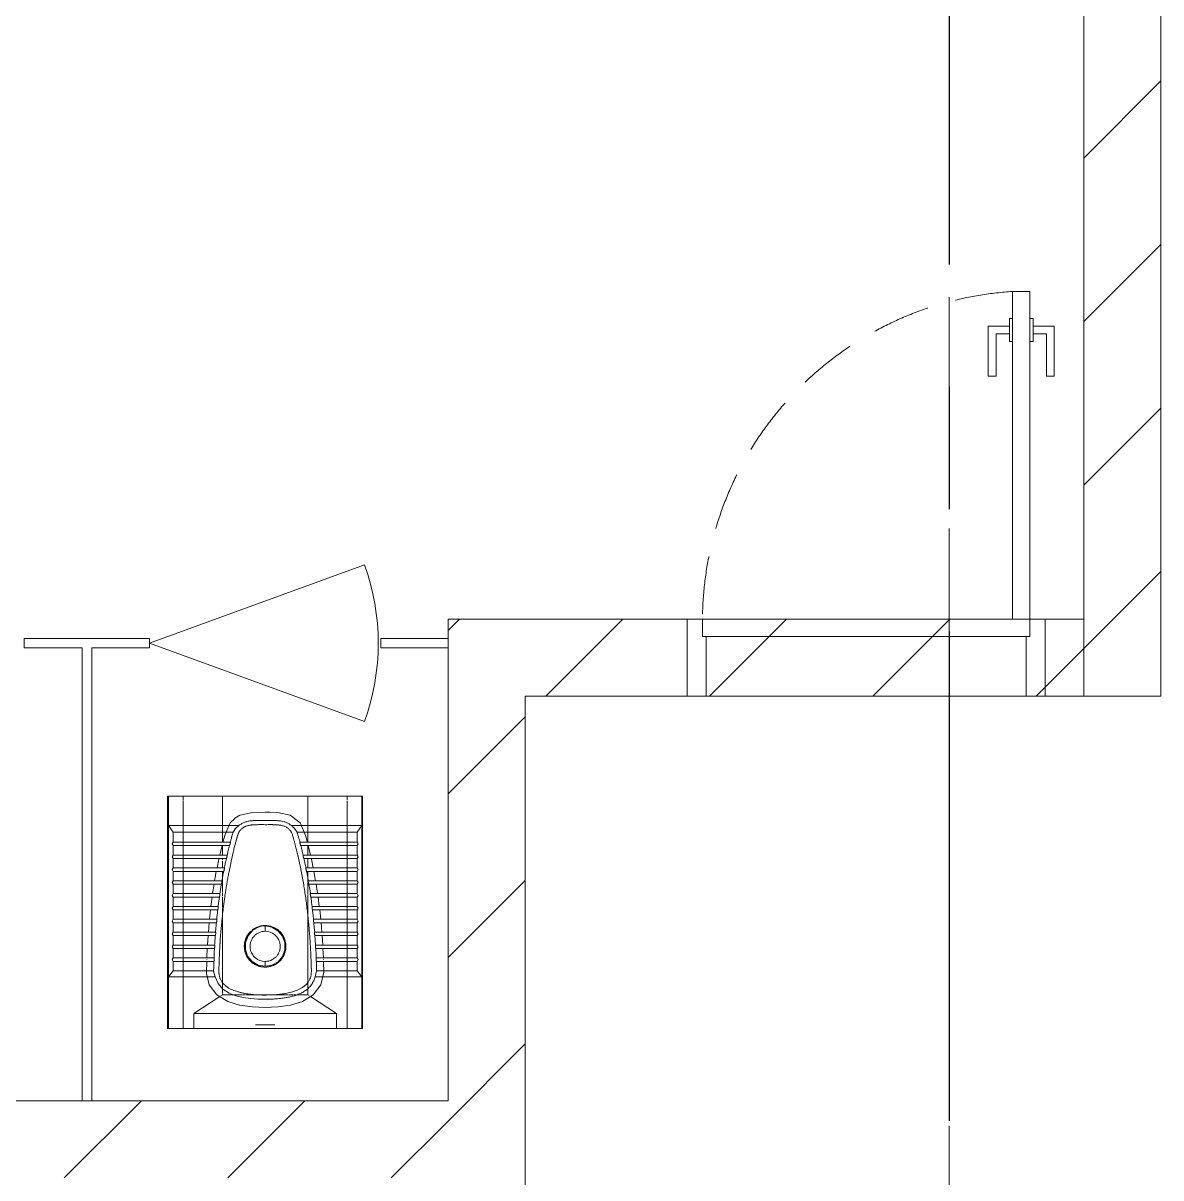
# Model space of a CAD drawing. Header units: millimetres. Extents: x -4000 to 187956, y -58990 to 162485.
# Drawn here: x 3097 to 6050, y 19750 to 22746 of the extents above; entities that cross this region are included whole.
import ezdxf

# ---------------------------------------------------------------- set-up
doc = ezdxf.new("R2010")
doc.units = ezdxf.units.MM
for name, pattern in [('Dash - 1_5mm', [225, 150, -75]), ('Grid Line', [2222.5, 1270, -317.5, 317.5, -317.5]), ('Grid Line 12_5mm', [2150, 1250, -300, 300, -300])]:
    doc.linetypes.add(name, pattern=pattern)
for name, color, linetype, lineweight in [('A-DOOR', 31, 'Continuous', 13), ('A-DOOR-FRAM', 31, 'Continuous', 13), ('A-WALL', 113, 'Continuous', 13), ('A-WALL-PATT', 111, 'Continuous', 13), ('P-SANR-FIXT', 6, 'Continuous', 9), ('S-GRID', 1, 'Continuous', 30)]:
    doc.layers.add(name, color=color, linetype=linetype, lineweight=lineweight)
pattern_1 = [(45, (0, 0), (-212.132, 212.132), [])]

# ---------------------------------------------------------------- blocks, each defined once
blk = doc.blocks.new('MP_DR_Single Swing_Miscellaneous - 2200x850_FR_SOLID CORE-V759-FFS - TANG 1')
at = {"layer": 'A-DOOR', "color": 174, "lineweight": 15}
for p, q in [((380, 950), (425, 950)), ((380, 880), (380, 950)), ((425, 950), (425, 880)), ((380, 100), (380, 820)), ((425, 820), (425, 100))]:
    blk.add_line(p, q, dxfattribs=at)
at = {"layer": 'A-DOOR', "lineweight": 9}
for p, q in [((372, 880), (380, 880)), ((372, 860), (372, 880)), ((380, 880), (380, 820)), ((425, 880), (433, 880)), ((425, 820), (425, 880)), ((433, 880), (433, 860)), ((317, 860), (372, 860)), ((317, 730), (317, 860)), ((337, 840), (337, 730)), ((372, 840), (337, 840)), ((372, 840), (372, 860)), ((372, 860), (372, 840)), ((372, 820), (372, 840)), ((433, 860), (433, 840)), ((433, 840), (433, 860)), ((433, 860), (488, 860)), ((433, 840), (433, 820)), ((468, 840), (433, 840)), ((468, 730), (468, 840)), ((488, 860), (488, 730)), ((380, 820), (372, 820)), ((433, 820), (425, 820)), ((337, 730), (317, 730)), ((488, 730), (468, 730))]:
    blk.add_line(p, q, dxfattribs=at)
at = {"layer": 'A-DOOR', "color": 163, "lineweight": 15}
for p, q in [((380, 820), (380, 880)), ((425, 880), (425, 820)), ((425, 100), (380, 100))]:
    blk.add_line(p, q, dxfattribs=at)
at = {"layer": 'A-DOOR', "linetype": 'Dash - 1_5mm', "lineweight": 9}
blk.add_arc((433.8, 92.8), 858.8, 93.5924, 179.5226, dxfattribs=at)
at = {"layer": 'A-DOOR-FRAM', "color": 91, "lineweight": 15}
for p, q in [((-465, 100), (380, 100)), ((-465, -100), (-465, 100)), ((425, 100), (465, 100)), ((465, 100), (465, -100)), ((465, -100), (-465, -100))]:
    blk.add_line(p, q, dxfattribs=at)
at = {"layer": 'A-DOOR-FRAM', "color": 81, "lineweight": 15}
for p, q in [((-465, 100), (-465, -100)), ((-425, 100), (-465, 100)), ((-425, 100), (-425, 55)), ((380, 100), (-425, 100)), ((-425, 100), (-425, 55)), ((380, 100), (425, 100)), ((425, 100), (465, 100)), ((425, 55), (425, 100)), ((425, 55), (425, 100)), ((465, 100), (465, -100)), ((-425, 55), (-415, 55)), ((-425, 55), (425, 55)), ((-415, 55), (-415, -100)), ((415, 55), (-415, 55)), ((-415, 55), (-415, -100)), ((415, -100), (415, 55)), ((415, 55), (425, 55)), ((415, -100), (415, 55)), ((-465, -100), (-415, -100)), ((-415, -100), (415, -100)), ((465, -100), (415, -100))]:
    blk.add_line(p, q, dxfattribs=at)
at = {"layer": 'A-DOOR-FRAM', "color": 71, "lineweight": 15}
blk.add_line((425, 100), (380, 100), dxfattribs=at)
blk = doc.blocks.new('WCPan-SquattingPan-Vitra-ArkitektSeries-5952 - CMPX502N-V867-FFS - TANG 1')
at = {"layer": 'P-SANR-FIXT', "color": 250}
for p, q in [((-250.6, 390.2), (-253, 390.2)), ((-253, 390.2), (-253, -212.4)), ((-250.6, 314.3), (-250.6, 390.2)), ((-250.6, 390.2), (250.6, 390.2)), ((253, 390.2), (250.6, 390.2)), ((250.6, 390.2), (250.6, 314.3)), ((253, -212.4), (253, 390.2)), ((-238.6, 297.2), (-250.6, 314.3)), ((-250.6, 314.3), (-250.6, -77.9)), ((-68, 314.3), (-250.6, 314.3)), ((68, 314.3), (250.6, 314.3)), ((250.6, 314.3), (238.6, 297.2)), ((250.6, -77.9), (250.6, 314.3)), ((-82.8, 297.2), (-238.6, 297.2)), ((-238.6, 297.2), (-238.6, 271.2)), ((-90.4, 271.2), (-238.6, 271.2)), ((238.6, 297.2), (82.8, 297.2)), ((238.6, 271.2), (90.4, 271.2)), ((238.6, 271.2), (238.6, 297.2)), ((-238.6, 262.1), (-92.7, 262.1)), ((-238.6, 262.1), (-238.6, 237.8)), ((92.7, 262.1), (238.6, 262.1)), ((238.6, 237.8), (238.6, 262.1)), ((-98.7, 237.8), (-238.6, 237.8)), ((-238.6, 228.7), (-100.7, 228.7)), ((-238.6, 228.7), (-238.6, 204.5)), ((238.6, 237.8), (98.7, 237.8)), ((100.7, 228.7), (238.6, 228.7)), ((238.6, 228.7), (238.6, 204.5)), ((-105.9, 204.5), (-238.6, 204.5)), ((-238.6, 195.4), (-107.7, 195.4)), ((-238.6, 171.1), (-238.6, 195.4)), ((238.6, 204.5), (105.9, 204.5)), ((107.7, 195.4), (238.6, 195.4)), ((238.6, 171.1), (238.6, 195.4)), ((-112.1, 171.1), (-238.6, 171.1)), ((-238.6, 162), (-113.7, 162)), ((-238.6, 162), (-238.6, 137.7)), ((238.6, 171.1), (112.1, 171.1)), ((113.7, 162), (238.6, 162)), ((238.6, 137.7), (238.6, 162)), ((-117.4, 137.7), (-238.6, 137.7)), ((-238.6, 128.6), (-118.7, 128.6)), ((-238.6, 128.6), (-238.6, 104.4)), ((238.6, 137.7), (117.4, 137.7)), ((118.7, 128.6), (238.6, 128.6)), ((238.6, 104.4), (238.6, 128.6)), ((-121.9, 104.4), (-238.6, 104.4)), ((-238.6, 95.3), (-123, 95.3)), ((-238.6, 95.3), (-238.6, 71)), ((238.6, 104.4), (121.9, 104.4)), ((123, 95.3), (238.6, 95.3)), ((238.6, 71), (238.6, 95.3)), ((-125.6, 71), (-238.6, 71)), ((-238.6, 61.9), (-126.5, 61.9)), ((-238.6, 61.9), (-238.6, 37.7)), ((238.6, 71), (125.6, 71)), ((126.5, 61.9), (238.6, 61.9)), ((238.6, 37.7), (238.6, 61.9)), ((-128.7, 37.7), (-238.6, 37.7)), ((238.6, 37.7), (128.7, 37.7)), ((-238.6, 28.6), (-129.4, 28.6)), ((-238.6, 28.6), (-238.6, 4.3)), ((-131, 4.3), (-238.6, 4.3)), ((129.4, 28.6), (238.6, 28.6)), ((238.6, 4.3), (131, 4.3)), ((238.6, 4.3), (238.6, 28.6)), ((-238.6, -4.8), (-131.5, -4.8)), ((-238.6, -4.8), (-238.6, -29)), ((-132.7, -29), (-238.6, -29)), ((131.5, -4.8), (238.6, -4.8)), ((238.6, -29), (132.7, -29)), ((238.6, -29), (238.6, -4.8)), ((-238.6, -38.1), (-133, -38.1)), ((-238.6, -38.1), (-238.6, -63.1)), ((0, -38.3), (0, -39.2)), ((133, -38.1), (238.6, -38.1)), ((238.6, -63.1), (238.6, -38.1)), ((-250.6, -77.9), (-238.6, -63.1)), ((-129.5, -77.9), (-250.6, -77.9)), ((-250.6, -77.9), (-250.6, -212.4)), ((-238.6, -63.1), (-133.7, -63.1)), ((250.6, -77.9), (129.5, -77.9)), ((133.7, -63.1), (238.6, -63.1)), ((238.6, -63.1), (250.6, -77.9)), ((250.6, -77.9), (250.6, -212.4)), ((-250.6, -212.4), (-253, -212.4)), ((-250.6, -212.4), (250.6, -212.4)), ((250.6, -212.4), (253, -212.4))]:
    blk.add_line(p, q, dxfattribs=at)
at = {"layer": 'P-SANR-FIXT', "color": 252}
for p, q in [((-253, 390.2), (-212.9, 390.2)), ((-212.9, 380.8), (-212.9, 390.2)), ((-212.9, 390.2), (-110.5, 390.2)), ((-110.5, 390.2), (-110.5, 332)), ((110.6, 390.2), (-110.5, 390.2)), ((110.6, 390.2), (212.9, 390.2)), ((110.6, 271.2), (110.6, 390.2)), ((212.9, 390.2), (212.9, 380.8)), ((253, 390.2), (212.9, 390.2)), ((-212.9, 271.2), (-212.9, 379.1)), ((212.9, 378.6), (212.9, 271.2)), ((-110.5, 331.6), (-110.5, 271.2)), ((-78.3, 333.1), (-65.5, 340.8)), ((0, 348.8), (11.8, 349.4)), ((32.9, 348.3), (64.9, 341.1)), ((-212.9, 267), (-212.9, 270.7)), ((212.9, 270.7), (212.9, 267)), ((-212.9, 262.5), (-212.9, 266.2)), ((-212.9, 258.6), (-212.9, 262.1)), ((-212.9, 237.8), (-212.9, 257.6)), ((212.9, 266.2), (212.9, 262.5)), ((212.9, 262.1), (212.9, 258.6)), ((212.9, 257.6), (212.9, 237.8)), ((-212.9, 233.7), (-212.9, 237.4)), ((-212.9, 229.1), (-212.9, 232.8)), ((-212.9, 204.5), (-212.9, 228.7)), ((119.8, 228.7), (120.1, 227.3)), ((120.1, 227.3), (124.8, 204.5)), ((212.9, 237.4), (212.9, 233.7)), ((212.9, 232.8), (212.9, 229.1)), ((212.9, 228.7), (212.9, 204.5)), ((-212.9, 200.4), (-212.9, 204)), ((-212.9, 195.8), (-212.9, 199.4)), ((-212.9, 171.1), (-212.9, 195.4)), ((-131, 171.1), (-128.5, 185)), ((-128.4, 185.7), (-126.7, 195)), ((126.7, 195), (128.4, 185.7)), ((128.5, 185), (131, 171.1)), ((212.9, 204), (212.9, 200.4)), ((212.9, 199.4), (212.9, 195.8)), ((212.9, 195.4), (212.9, 171.1)), ((-212.9, 167), (-212.9, 170.6)), ((-212.9, 162.5), (-212.9, 166.1)), ((-212.9, 137.7), (-212.9, 162)), ((-136.2, 137.8), (-132.5, 162)), ((-110.5, 171.5), (-110.5, 170.3)), ((132.5, 162), (136.2, 137.8)), ((212.9, 170.6), (212.9, 167)), ((212.9, 166.1), (212.9, 162.5)), ((212.9, 162), (212.9, 137.7)), ((-212.9, 133.7), (-212.9, 137.2)), ((-212.9, 129.1), (-212.9, 132.7)), ((-212.9, 104.4), (-212.9, 128.6)), ((-140.6, 104.4), (-137.5, 128.7)), ((137.5, 128.7), (140.6, 104.4)), ((212.9, 137.2), (212.9, 133.7)), ((212.9, 132.7), (212.9, 129.1)), ((212.9, 128.6), (212.9, 104.4)), ((-212.9, 100.4), (-212.9, 103.9)), ((-212.9, 95.8), (-212.9, 99.3)), ((-212.9, 71), (-212.9, 95.3)), ((-144.3, 71), (-141.7, 95.3)), ((141.7, 95.3), (144.3, 71)), ((212.9, 103.9), (212.9, 100.4)), ((212.9, 99.3), (212.9, 95.8)), ((212.9, 95.3), (212.9, 71)), ((-212.9, 67), (-212.9, 70.5)), ((-212.9, 62.5), (-212.9, 65.9)), ((-212.9, 37.7), (-212.9, 61.9)), ((-147.3, 37.7), (-145.2, 61.9)), ((-110.5, 78.7), (-110.5, 76.1)), ((-110.5, 75.1), (-110.5, 39.6)), ((110.6, 65.1), (110.6, 82.9)), ((110.6, 10.6), (110.6, 64)), ((145.2, 61.9), (147.3, 37.7)), ((212.9, 70.5), (212.9, 67)), ((212.9, 65.9), (212.9, 62.5)), ((212.9, 61.9), (212.9, 40.5)), ((-212.9, 33.7), (-212.9, 37.1)), ((-212.9, 29.1), (-212.9, 32.6)), ((-110.5, 38.8), (-110.5, 26.2)), ((0, 40.9), (0, 40)), ((212.9, 39.6), (212.9, 37.7)), ((212.9, 37.1), (212.9, 33.7)), ((212.9, 32.6), (212.9, 29.1)), ((-212.9, 4.3), (-212.9, 28.6)), ((-212.9, 0.3), (-212.9, 3.8)), ((-149.6, 4.3), (-148, 28.6)), ((-110.5, 26), (-110.5, -33.4)), ((110.6, -32.8), (110.6, 9.6)), ((148, 28.6), (149.6, 4.3)), ((212.9, 28.6), (212.9, 4.3)), ((212.9, 3.8), (212.9, 0.3)), ((-212.9, -4.2), (-212.9, -0.8)), ((-212.9, -29), (-212.9, -4.8)), ((-212.9, -33), (-212.9, -29.6)), ((-151.3, -29), (-150.1, -4.8)), ((150.1, -4.8), (151.3, -29)), ((212.9, -0.8), (212.9, -4.2)), ((212.9, -4.8), (212.9, -29)), ((212.9, -29.6), (212.9, -33)), ((-212.9, -37.6), (-212.9, -34.2)), ((-212.9, -199.9), (-212.9, -38.1)), ((-151.4, -34), (-151.4, -33.4)), ((-110.5, -33.9), (-110.5, -68.7)), ((110.6, -69.2), (110.6, -33.4)), ((151.4, -33.4), (151.4, -34)), ((212.9, -34.2), (212.9, -37.6)), ((212.9, -38.1), (212.9, -179.2)), ((-110.5, -69.9), (-110.5, -93.6)), ((110.6, -87.8), (110.6, -69.9)), ((-117.5, -129.5), (-185.4, -173.7)), ((10.5, -124.9), (-12.5, -124.9)), ((36.6, -124.9), (33.5, -124.9)), ((60.9, -124.9), (59.1, -124.9)), ((68.4, -124.9), (66, -124.9)), ((185.5, -173.7), (117.4, -129.4)), ((-185.4, -174.1), (-185.4, -212.4)), ((-184.7, -173.7), (185.5, -173.7)), ((185.5, -212.4), (185.5, -173.7)), ((212.9, -179.4), (212.9, -199.8)), ((-212.9, -212.4), (-212.9, -200.9)), ((7.7, -202.4), (-25, -202.4)), ((25, -202.4), (-25, -202.4)), ((25, -202.4), (7.7, -202.4)), ((212.9, -201), (212.9, -212.4)), ((-253, -212.4), (-212.9, -212.4)), ((-185.4, -212.4), (-212.9, -212.4)), ((-185.4, -212.4), (-23.6, -212.4)), ((-25, -212.4), (25, -212.4)), ((-25, -212.4), (25, -212.4)), ((25, -212.4), (185.5, -212.4)), ((212.9, -212.4), (185.5, -212.4)), ((212.9, -212.4), (253, -212.4))]:
    blk.add_line(p, q, dxfattribs=at)
at = {"layer": 'P-SANR-FIXT', "color": 253}
for p, q in [((11.8, 349.4), (32.9, 348.3)), ((-110.5, 261.7), (-110.5, 258.6)), ((-110.5, 258.2), (-110.5, 237.8)), ((110.6, 258.9), (110.6, 262.1)), ((110.6, 251.6), (110.6, 258.4)), ((110.6, 239.9), (110.6, 251)), ((-110.5, 228.7), (-110.5, 225)), ((-110.5, 222.2), (-110.5, 206.4)), ((110.6, 237.8), (110.6, 239.6)), ((110.6, 217.2), (110.6, 228.7)), ((110.6, 205.5), (110.6, 217)), ((-110.5, 195.4), (-110.5, 180.3)), ((-110.5, 180), (-110.5, 178.5)), ((110.6, 185.8), (110.6, 194.4)), ((110.6, 180), (110.6, 185.6)), ((-110.5, 177.1), (-110.5, 175.4)), ((-110.5, 174.9), (-110.5, 171.5)), ((-110.5, 170.3), (-110.5, 167)), ((-110.5, 166.2), (-110.5, 157.8)), ((-110.5, 157.5), (-110.5, 149.1)), ((110.6, 168), (110.6, 179.1)), ((110.6, 149.1), (110.6, 166.2)), ((-110.5, 148.9), (-110.5, 141.9)), ((-110.5, 140.8), (-110.5, 131.8)), ((-110.5, 129.3), (-110.5, 112.6)), ((110.6, 137.8), (110.6, 148.6)), ((110.6, 135.9), (110.6, 137.3)), ((110.6, 123.8), (110.6, 134.9)), ((110.6, 113.7), (110.6, 123)), ((-110.5, 111.6), (-110.5, 102.6)), ((-110.5, 100.9), (-110.5, 79.4)), ((110.6, 83.1), (110.6, 112.6)), ((0, 54.4), (0, 54.7)), ((0, -53), (0, -52.8)), ((110.6, -91.2), (110.6, -89.8)), ((-110.5, -93.6), (-110.5, -95.1)), ((-110.5, -95.7), (-110.5, -96.9)), ((-110.5, -97.7), (-110.5, -99.6)), ((-110.5, -100.5), (-110.5, -102.3)), ((-110.5, -102.9), (-110.5, -106.4)), ((-110.5, -106.6), (-110.5, -108.8)), ((-110.5, -109), (-110.5, -121.2)), ((110.6, -93.5), (110.6, -91.5)), ((110.6, -96.2), (110.6, -94.6)), ((110.6, -99.1), (110.6, -97.2)), ((110.6, -101.4), (110.6, -99.9)), ((110.6, -103.8), (110.6, -102.5)), ((110.6, -106.4), (110.6, -104.7)), ((110.6, -116.8), (110.6, -108.1)), ((110.6, -122.1), (110.6, -116.9)), ((-113.1, -126.6), (-114.6, -127.6)), ((-111.4, -125.5), (-112.9, -126.5)), ((-110.5, -123.6), (-110.5, -124.9)), ((-107.5, -124.9), (-110.5, -124.9)), ((-102, -124.9), (-107.1, -124.9)), ((-75.3, -124.9), (-101.6, -124.9)), ((-59.2, -124.9), (-74.3, -124.9)), ((-50.8, -124.9), (-58.2, -124.9)), ((-46.9, -124.9), (-49, -124.9)), ((-15.4, -124.9), (-45.9, -124.9)), ((-12.5, -124.9), (-14.2, -124.9)), ((13.8, -124.9), (10.5, -124.9)), ((18.6, -124.9), (14.1, -124.9)), ((24.1, -124.9), (20, -124.9)), ((28.5, -124.9), (25, -124.9)), ((31.4, -124.9), (29.5, -124.9)), ((33.5, -124.9), (31.9, -124.9)), ((41.3, -124.9), (36.6, -124.9)), ((46, -124.9), (42.2, -124.9)), ((50.8, -124.9), (47.2, -124.9)), ((52.9, -124.9), (51.1, -124.9)), ((55.5, -124.9), (53, -124.9)), ((59.1, -124.9), (55.9, -124.9)), ((65.4, -124.9), (62, -124.9)), ((72, -124.9), (69.2, -124.9)), ((76.8, -124.9), (73.3, -124.9)), ((79.8, -124.9), (76.9, -124.9)), ((87.8, -124.9), (81.6, -124.9)), ((95.9, -124.9), (88.5, -124.9)), ((110.4, -124.9), (96.7, -124.9)), ((110.6, -124.9), (110.6, -123)), ((114.1, -127.3), (112.9, -126.5)), ((-23.6, -212.4), (25, -212.4))]:
    blk.add_line(p, q, dxfattribs=at)
at = {"layer": 'P-SANR-FIXT', "color": 254}
for p, q in [((0, 54.7), (0, 54.9)), ((0, -53.2), (0, -53))]:
    blk.add_line(p, q, dxfattribs=at)
at = {"layer": 'P-SANR-FIXT', "color": 252, "flags": 128}
for points in [[(-109.8, 271.3), (-104.1, 291.2), (-90.8, 321.2), (-78.6, 332.8)], [(-64.9, 341.1), (-32.9, 348.3), (0, 348.8)], [(64.9, 341.1), (90.8, 321.1), (104.1, 291.2), (109.8, 271.3)], [(-117.7, 237.8), (-112.6, 259.4), (-111.9, 262.1)], [(111.9, 262.1), (112.6, 259.4), (117.7, 237.8)], [(-124.8, 204.5), (-120.1, 227.3), (-119.8, 228.7)], [(-152, -69), (-152.2, -66.8), (-151.6, -38.1)], [(151.6, -38.1), (152.2, -66.8), (151.9, -69.2)], [(-66.3, -151.6), (-97.1, -142), (-125.1, -124.8), (-144.9, -98.7), (-151.8, -69.9)], [(151.8, -69.9), (144.8, -98.7), (125.1, -124.8), (97.1, -142), (65.6, -151.7), (32.9, -156.4), (0, -157.7)], [(0, -157.7), (-32.9, -156.4), (-65.6, -151.7)]]:
    blk.add_lwpolyline(points, dxfattribs=at)
at = {"layer": 'P-SANR-FIXT', "color": 250, "flags": 128}
for points in [[(-68, 314.3), (-76.6, 306.5), (-82.8, 297.2)], [(82.8, 297.2), (76.6, 306.5), (68, 314.3)], [(-238.6, 271.2), (-241.4, 266.6), (-238.6, 262.1)], [(238.6, 262.1), (241.4, 266.6), (238.6, 271.2)], [(-238.6, 237.8), (-241.4, 233.3), (-238.6, 228.7)], [(238.6, 228.7), (241.4, 233.3), (238.6, 237.8)], [(-238.6, 204.5), (-241.4, 199.9), (-238.6, 195.4)], [(238.6, 195.4), (241.4, 199.9), (238.6, 204.5)], [(-238.6, 171.1), (-241.4, 166.6), (-238.6, 162)], [(238.6, 162), (241.4, 166.6), (238.6, 171.1)], [(-238.6, 137.7), (-241.4, 133.2), (-238.6, 128.6)], [(238.6, 128.6), (241.4, 133.2), (238.6, 137.7)], [(-238.6, 104.4), (-241.4, 99.8), (-238.6, 95.3)], [(238.6, 95.3), (241.4, 99.8), (238.6, 104.4)], [(-238.6, 71), (-241.4, 66.5), (-238.6, 61.9)], [(128.7, 37.7), (127.6, 49.8), (126.5, 61.9)], [(238.6, 61.9), (241.4, 66.5), (238.6, 71)], [(-238.6, 37.7), (-241.4, 33.1), (-238.6, 28.6)], [(0, -51), (-18, -47.8), (-33.8, -38.7), (-45.4, -24.8), (-51, -7.5), (-50.6, 10.9), (-44.1, 28.2), (-32, 42.5), (-17.5, 50.7), (-9.3, 52.9), (0, 53.8)], [(0, 53.8), (17.8, 50.6), (33.3, 41.3), (44.7, 27.2), (50.8, 10.2), (51, -7.9), (45.1, -25.1), (33.6, -39), (17.8, -47.9), (0, -51)], [(238.6, 28.6), (241.4, 33.1), (238.6, 37.7)], [(-238.6, 4.3), (-241.4, -0.2), (-238.6, -4.8)], [(131, 4.3), (130.2, 16.5), (129.4, 28.6)], [(238.6, -4.8), (241.4, -0.2), (238.6, 4.3)], [(-238.6, -29), (-241.4, -33.6), (-238.6, -38.1)], [(238.6, -38.1), (241.4, -33.6), (238.6, -29)], [(-133.7, -63.1), (-132.1, -70.3), (-129.5, -77.9)], [(-129.5, -77.9), (-122.3, -95.6), (-109.6, -110), (-93.6, -120.2), (-75.7, -127.2), (-57.1, -131.7), (-38.2, -134.5), (-19, -136), (0, -136.4)], [(129.5, -77.9), (132, -70.6), (133.7, -63.1)]]:
    blk.add_lwpolyline(points, dxfattribs=at)
at = {"layer": 'P-SANR-FIXT', "color": 250}
blk.add_arc((-1176.2, -51.3), 1307.4, 8.3121, 9.3881, dxfattribs=at)
for points, knots in [([(0, -125.4), (-5, -125.5), (-12.5, -125.4), (-22.4, -124.9), (-29.8, -124.3), (-37.3, -123.6), (-44.7, -122.7), (-50.9, -121.8), (-55.7, -120.9), (-59.3, -120.1), (-63, -119.2), (-68.1, -117.8), (-74.5, -115.8), (-81.6, -113.3), (-87.6, -111), (-91.8, -109.2), (-94.8, -107.5), (-96.8, -106), (-98.2, -104.9), (-99.1, -104.3), (-100.1, -103.6), (-101.3, -102.6), (-103.1, -101.1), (-105.4, -99.1), (-108, -96.5), (-110.3, -93.8), (-112.4, -90.9), (-114.2, -87.7), (-115.9, -84.4), (-117.2, -81.3), (-118.2, -78.4), (-118.9, -75.6), (-119.3, -73.3), (-119.5, -71.3), (-119.7, -69.8), (-119.9, -68.4), (-120, -66.8), (-120.1, -64.9), (-120, -62), (-119.9, -57.7), (-119.8, -51.6), (-119.6, -44.2), (-119.3, -36), (-118.9, -27.8), (-118.6, -19.7), (-118.3, -12.6), (-118, -6.7), (-117.7, -2.2), (-117.5, 1.6), (-117.3, 4.8), (-117.2, 7.2), (-117, 9.5), (-116.8, 12.4), (-116.6, 15.9), (-116.4, 20), (-116.1, 25.8), (-115.5, 34), (-114.1, 47.7), (-112.1, 67.3), (-110.1, 86.8), (-108.2, 103.3), (-106.7, 115.7), (-105.3, 125.9), (-104.2, 133.9), (-103.3, 139.7), (-102.4, 145.5), (-101.1, 153.5), (-99.3, 163.8), (-97.1, 176.4), (-94.7, 188.9), (-92.3, 201), (-90, 212.5), (-87.8, 223.1), (-86.2, 230.9), (-85.1, 236.4), (-83.9, 241.7), (-82.5, 247.8), (-80.8, 254.2), (-78.8, 261.9), (-77, 268.3), (-75.7, 273), (-75, 275.5), (-74.6, 277.3), (-74.1, 278.8), (-73.7, 280.6), (-73.2, 282.3), (-72.9, 283.6), (-72.6, 284.5), (-72.5, 285), (-72.3, 285.4), (-72.1, 285.9), (-71.9, 286.7), (-71.6, 287.7), (-71.4, 288.4), (-71.2, 289.2), (-71, 289.8), (-70.8, 290.5), (-70.5, 291.1), (-70.3, 291.7), (-70.1, 292.2), (-70, 292.5), (-69.9, 292.7), (-69.8, 292.9), (-69.7, 293.2), (-69.5, 293.7), (-69.2, 294.5), (-68.9, 295.5), (-68.3, 296.8), (-67.7, 298.2), (-66.8, 299.5), (-66.2, 300.3), (-65.7, 300.8), (-65.2, 301.4), (-64.4, 302.2), (-62.9, 303.8), (-60.3, 306.1), (-57.4, 308.4), (-55, 309.9), (-53.3, 310.9), (-51.5, 311.8), (-49.1, 312.8), (-46, 313.8), (-42.6, 314.5), (-40.2, 315), (-38.7, 315.2), (-37.2, 315.5), (-35.2, 315.8), (-31.9, 316.1), (-27.4, 316.3), (-22, 316.5), (-17, 316.6), (-12.5, 316.7), (-6.6, 316.7), (-2.6, 316.7), (0, 316.5)], [-1, -1, -1, -1, -0.97619, -0.964286, -0.952381, -0.940476, -0.928571, -0.916667, -0.910714, -0.904762, -0.89881, -0.892857, -0.880952, -0.869048, -0.857143, -0.845238, -0.833333, -0.821429, -0.815476, -0.8125, -0.809524, -0.803571, -0.797619, -0.785714, -0.77381, -0.761905, -0.75, -0.738095, -0.72619, -0.714286, -0.702381, -0.690476, -0.678571, -0.672619, -0.666667, -0.660714, -0.654762, -0.642857, -0.630952, -0.619048, -0.607143, -0.595238, -0.583333, -0.571429, -0.559524, -0.547619, -0.541667, -0.535714, -0.529762, -0.526786, -0.52381, -0.520833, -0.517857, -0.511905, -0.505952, -0.5, -0.488095, -0.47619, -0.464286, -0.452381, -0.446429, -0.440476, -0.434524, -0.431548, -0.428571, -0.425595, -0.422619, -0.416667, -0.410714, -0.404762, -0.39881, -0.392857, -0.386905, -0.380952, -0.377976, -0.375, -0.369048, -0.363095, -0.357143, -0.345238, -0.339286, -0.33631, -0.333333, -0.330357, -0.327381, -0.321429, -0.315476, -0.309524, -0.303571, -0.297619, -0.291667, -0.285714, -0.279762, -0.27381, -0.267857, -0.261905, -0.255952, -0.25, -0.244048, -0.241071, -0.239583, -0.238095, -0.236607, -0.235119, -0.232143, -0.22619, -0.220238, -0.214286, -0.202381, -0.196429, -0.193452, -0.190476, -0.1875, -0.184524, -0.178571, -0.166667, -0.154762, -0.14881, -0.142857, -0.136905, -0.130952, -0.119048, -0.107143, -0.10119, -0.098214, -0.095238, -0.089286, -0.083333, -0.071429, -0.059524, -0.047619, -0.035714, -0.02381, 0, 0, 0, 0]), ([(0, 327.5), (-2.5, 327.5), (-6.4, 327.5), (-12, 327.6), (-16.5, 327.6), (-21.3, 327.5), (-26.1, 327.3), (-30.8, 327.1), (-35.4, 326.7), (-40, 326.2), (-45.6, 325.2), (-52.8, 323.2), (-60.8, 319.6), (-65.7, 316.3), (-68, 314.3)], [0, 0, 0, 0, 0.125, 0.1875, 0.25, 0.3125, 0.375, 0.4375, 0.5, 0.5625, 0.625, 0.75, 0.875, 1, 1, 1, 1]), ([(68, 314.3), (66.3, 315.8), (63.5, 317.8), (59.3, 320.2), (55.9, 321.8), (52.5, 323.1), (48, 324.6), (43.3, 325.7), (39, 326.3), (36.6, 326.6), (34.4, 326.8), (31.6, 327), (28.2, 327.2), (24.8, 327.4), (21.3, 327.5), (17.8, 327.6), (14, 327.6), (10.4, 327.6), (5.9, 327.5), (2.5, 327.5), (0, 327.5)], [0, 0, 0, 0, 0.1, 0.15, 0.2, 0.25, 0.3, 0.4, 0.45, 0.475, 0.5, 0.55, 0.6, 0.65, 0.7, 0.75, 0.8, 0.85, 0.9, 1, 1, 1, 1]), ([(0, 316.5), (2.9, 316.5), (6.7, 316.6), (12.1, 316.6), (15.8, 316.6), (19, 316.6), (22.2, 316.5), (26, 316.4), (29.7, 316.2), (32.4, 316), (35.1, 315.7), (38.5, 315.3), (42.8, 314.6), (47.2, 313.4), (53.1, 311.2), (57.9, 308.5), (61.9, 305.3), (64.3, 302.7), (66.4, 300), (67.9, 297.4), (69.3, 294.3), (71.1, 289.6), (72.4, 284.9), (74.3, 278.2), (75.4, 274.4), (76.4, 270.5), (77.4, 266.7), (78.4, 263), (79.5, 258.6), (80.7, 254), (81.8, 249.7), (82.6, 246.1), (83.4, 243), (84.1, 240), (84.8, 237.3), (85.3, 234.9), (85.9, 232.2), (86.8, 228.6), (87.7, 224.4), (88.6, 220.2), (89.9, 214.5), (91.4, 207.5), (93.1, 199), (94.7, 190.5), (96.9, 179.1), (99.4, 165), (102.1, 148), (104.7, 131), (107, 113.9), (109.1, 96.7), (111, 79.5), (112.5, 65.2), (113.6, 53.8), (114.3, 45.2), (115, 36.6), (115.7, 28.3), (116.3, 20.3), (116.8, 12.5), (117.3, 4.9), (117.7, -1.3), (117.9, -5.5), (118, -8), (118.1, -10.1), (118.3, -12.4), (118.4, -15.6), (118.6, -18.8), (118.8, -23), (118.9, -27), (119.1, -32.1), (119.3, -37.8), (119.5, -43.3), (119.7, -48), (119.8, -51.9), (119.9, -56.3), (120, -59.4), (120, -61.4), (120, -62.7), (120, -64.6), (119.9, -66.8), (119.8, -69.1), (119.5, -71.6), (119.1, -74.2), (118.2, -78.3), (116.4, -83.8), (112.8, -90.7), (107.6, -97.2), (101.7, -102.5), (95.5, -106.8), (88.8, -110.5), (81.8, -113.6), (72.4, -116.9), (60.2, -120.2), (47.8, -122.3), (37.7, -123.6), (27.3, -124.6), (14.5, -125.3), (4.7, -125.4), (0, -125.4)], [0, 0, 0, 0, 0.014706, 0.022059, 0.029412, 0.033088, 0.036765, 0.044118, 0.051471, 0.055147, 0.058824, 0.066176, 0.073529, 0.080882, 0.088235, 0.102941, 0.110294, 0.117647, 0.125, 0.132353, 0.139706, 0.147059, 0.161765, 0.165441, 0.169118, 0.172794, 0.176471, 0.180147, 0.183824, 0.191176, 0.198529, 0.205882, 0.213235, 0.220588, 0.227941, 0.231618, 0.235294, 0.242647, 0.25, 0.257353, 0.264706, 0.279412, 0.294118, 0.308824, 0.323529, 0.352941, 0.382353, 0.411765, 0.441176, 0.470588, 0.5, 0.529412, 0.544118, 0.558824, 0.573529, 0.588235, 0.601103, 0.613971, 0.626838, 0.639706, 0.64614, 0.649357, 0.652574, 0.659007, 0.665441, 0.678309, 0.684743, 0.691176, 0.69761, 0.704044, 0.707261, 0.710478, 0.713695, 0.716912, 0.723346, 0.726562, 0.729779, 0.736213, 0.742647, 0.749081, 0.755515, 0.761949, 0.768382, 0.78125, 0.794118, 0.806985, 0.819853, 0.832721, 0.845588, 0.858456, 0.871324, 0.897059, 0.922794, 0.935662, 0.948529, 0.974265, 1, 1, 1, 1]), ([(-92.7, 262.1), (-92.6, 262.2), (-92.4, 262.6), (-92, 263.4), (-91.6, 264.3), (-91.3, 265.4), (-90.9, 266.5), (-90.6, 268), (-90.3, 269.8), (-90.3, 270.8), (-90.4, 271.2)], [0, 0, 0, 0, 0.1, 0.2, 0.3, 0.4, 0.5, 0.6, 0.8, 1, 1, 1, 1]), ([(-82.8, 297.2), (-83.5, 295.3), (-84.4, 292.5), (-85.7, 288.4), (-86.5, 285.5), (-87.1, 283.1), (-87.9, 280.4), (-88.7, 277.3), (-89.6, 274.1), (-90.1, 272.1), (-90.4, 271.2)], [0, 0, 0, 0, 0.25, 0.375, 0.5, 0.5625, 0.625, 0.75, 0.875, 1, 1, 1, 1]), ([(90.4, 271.2), (90, 272.7), (89.2, 275.7), (87.8, 280.6), (86.7, 284.5), (85.8, 288), (84.8, 291.2), (83.9, 294.2), (83.2, 296.2), (82.8, 297.2)], [0, 0, 0, 0, 0.25, 0.375, 0.5, 0.625, 0.75, 0.875, 1, 1, 1, 1]), ([(90.4, 271.2), (90.3, 270.8), (90.3, 269.8), (90.6, 268), (90.9, 266.5), (91.3, 265.4), (91.6, 264.3), (92, 263.4), (92.4, 262.6), (92.6, 262.2), (92.7, 262.1)], [0, 0, 0, 0, 0.2, 0.4, 0.5, 0.6, 0.7, 0.8, 0.9, 1, 1, 1, 1]), ([(-92.7, 262.1), (-93.2, 260.1), (-94.3, 256.1), (-96.3, 247.9), (-97.7, 241.8), (-98.7, 237.8)], [0, 0, 0, 0, 0.25, 0.5, 1, 1, 1, 1]), ([(-100.7, 228.7), (-100.6, 228.9), (-100.4, 229.3), (-100.1, 230), (-99.7, 231), (-99.4, 232), (-99.1, 233.2), (-98.8, 234.7), (-98.5, 236.5), (-98.6, 237.5), (-98.7, 237.8)], [0, 0, 0, 0, 0.1, 0.2, 0.3, 0.4, 0.5, 0.6, 0.8, 1, 1, 1, 1]), ([(98.7, 237.8), (98.6, 237.5), (98.5, 236.5), (98.8, 234.7), (99.1, 233.2), (99.4, 232), (99.7, 231), (100.1, 230), (100.4, 229.3), (100.6, 228.9), (100.7, 228.7)], [0, 0, 0, 0, 0.2, 0.4, 0.5, 0.6, 0.7, 0.8, 0.9, 1, 1, 1, 1]), ([(-107.7, 195.4), (-107.6, 195.5), (-107.4, 195.9), (-107, 196.7), (-106.7, 197.6), (-106.4, 198.7), (-106.2, 199.8), (-105.9, 201.4), (-105.7, 203.2), (-105.8, 204.1), (-105.9, 204.5)], [0, 0, 0, 0, 0.1, 0.2, 0.3, 0.4, 0.5, 0.6, 0.8, 1, 1, 1, 1]), ([(105.9, 204.5), (105.8, 204.1), (105.7, 203.2), (105.9, 201.3), (106.2, 199.8), (106.4, 198.7), (106.7, 197.6), (107, 196.7), (107.4, 195.9), (107.6, 195.5), (107.7, 195.4)], [0, 0, 0, 0, 0.2, 0.4, 0.5, 0.6, 0.7, 0.8, 0.9, 1, 1, 1, 1]), ([(-113.7, 162), (-113.6, 162.2), (-113.4, 162.5), (-113, 163.3), (-112.8, 164.3), (-112.5, 165.3), (-112.3, 166.5), (-112, 168), (-111.9, 169.8), (-112, 170.8), (-112.1, 171.1)], [0, 0, 0, 0, 0.1, 0.2, 0.3, 0.4, 0.5, 0.6, 0.8, 1, 1, 1, 1]), ([(112.1, 171.1), (112, 170.8), (111.9, 169.8), (112.1, 167.6), (112.4, 165.7), (112.8, 164.3), (113.1, 163.3), (113.4, 162.5), (113.6, 162.2), (113.7, 162)], [0, 0, 0, 0, 0.2, 0.4, 0.6, 0.7, 0.8, 0.9, 1, 1, 1, 1]), ([(-118.7, 128.6), (-118.6, 128.8), (-118.4, 129.2), (-118.2, 130), (-117.9, 130.9), (-117.6, 132), (-117.5, 133.1), (-117.3, 134.7), (-117.2, 136.5), (-117.3, 137.4), (-117.4, 137.7)], [0, 0, 0, 0, 0.1, 0.2, 0.3, 0.4, 0.5, 0.6, 0.8, 1, 1, 1, 1]), ([(117.4, 137.7), (117.3, 137.4), (117.2, 136.5), (117.3, 134.3), (117.6, 132.3), (117.9, 130.9), (118.2, 130), (118.5, 129.2), (118.7, 128.8), (118.7, 128.6)], [0, 0, 0, 0, 0.2, 0.4, 0.6, 0.7, 0.8, 0.9, 1, 1, 1, 1]), ([(-123, 95.3), (-122.9, 95.5), (-122.7, 95.8), (-122.5, 96.6), (-122.2, 97.6), (-121.9, 99), (-121.7, 101), (-121.6, 103.1), (-121.8, 104.1), (-121.9, 104.4)], [0, 0, 0, 0, 0.1, 0.2, 0.3, 0.4, 0.6, 0.8, 1, 1, 1, 1]), ([(121.9, 104.4), (121.8, 104.1), (121.6, 103.1), (121.7, 101), (122, 98.6), (122.4, 96.9), (122.7, 95.8), (122.9, 95.5), (123, 95.3)], [0, 0, 0, 0, 0.2, 0.4, 0.6, 0.8, 0.9, 1, 1, 1, 1]), ([(-126.5, 61.9), (-126.4, 62.1), (-126.3, 62.5), (-126, 63.3), (-125.8, 64.2), (-125.5, 65.7), (-125.3, 67.6), (-125.3, 69.8), (-125.5, 70.7), (-125.6, 71)], [0, 0, 0, 0, 0.1, 0.2, 0.3, 0.4, 0.6, 0.8, 1, 1, 1, 1]), ([(125.6, 71), (125.5, 70.7), (125.3, 69.8), (125.3, 67.6), (125.6, 65.3), (125.9, 63.5), (126.3, 62.5), (126.4, 62.1), (126.5, 61.9)], [0, 0, 0, 0, 0.2, 0.4, 0.6, 0.8, 0.9, 1, 1, 1, 1]), ([(-129.4, 28.6), (-129.3, 28.7), (-129.1, 29.1), (-128.9, 29.9), (-128.7, 30.9), (-128.4, 32.3), (-128.3, 34.3), (-128.3, 36.4), (-128.5, 37.4), (-128.7, 37.7)], [0, 0, 0, 0, 0.1, 0.2, 0.3, 0.4, 0.6, 0.8, 1, 1, 1, 1]), ([(-38.4, 8.4), (-38.2, 9.3), (-37.3, 12.9), (-34.9, 19), (-30.2, 26.2), (-24, 32.1), (-14.2, 38.1), (-5.7, 40), (0, 40)], [0.562003, 0.562003, 0.562003, 0.562003, 0.5833333, 0.6527778, 0.7222222, 0.7916667, 0.8611111, 1, 1, 1, 1]), ([(0, 41.1), (0, 41.3), (0, 41.9), (0, 44.1), (0, 48.2), (0, 51.9), (0, 53.8)], [0.1111111, 0.1111111, 0.1111111, 0.1111111, 0.2222222, 0.4444444, 0.7222222, 1, 1, 1, 1]), ([(0, 40), (9.1, 40), (22.7, 35), (33, 22.6), (35.9, 16.3), (36.7, 14.2)], [0, 0, 0, 0, 0.2222222, 0.3333333, 0.3888889, 0.3888889, 0.3888889, 0.3888889]), ([(128.7, 37.7), (128.5, 37.4), (128.3, 36.4), (128.3, 34.3), (128.5, 31.9), (128.8, 30.2), (129.1, 29.1), (129.3, 28.7), (129.4, 28.6)], [0, 0, 0, 0, 0.2, 0.4, 0.6, 0.8, 0.9, 1, 1, 1, 1]), ([(-131.5, -4.8), (-131.5, -4.6), (-131.3, -4.2), (-131.1, -3.4), (-130.9, -2.5), (-130.7, -1), (-130.6, 0.9), (-130.7, 3.1), (-130.9, 4), (-131, 4.3)], [0, 0, 0, 0, 0.1, 0.2, 0.3, 0.4, 0.6, 0.8, 1, 1, 1, 1]), ([(0, -38.3), (-9.1, -38.3), (-22.7, -33.3), (-34.5, -19.1), (-38.5, -8.3), (-39.1, -1.4), (-39.1, 0.8)], [0, 0, 0, 0, 0.2222222, 0.3333333, 0.4444444, 0.5, 0.5, 0.5, 0.5]), ([(38.7, 6.7), (39.1, 4.2), (39.4, -1.2), (38.1, -9.4), (34.9, -17.4), (31.8, -22.1), (30, -24.3)], [0.4517712, 0.4517712, 0.4517712, 0.4517712, 0.5138889, 0.5833333, 0.6527778, 0.7222222, 0.7222222, 0.7222222, 0.7222222]), ([(131, 4.3), (130.9, 4), (130.7, 3.1), (130.6, 0.9), (130.7, -1.4), (131, -3.2), (131.3, -4.2), (131.5, -4.6), (131.5, -4.8)], [0, 0, 0, 0, 0.2, 0.4, 0.6, 0.8, 0.9, 1, 1, 1, 1]), ([(-133, -38.1), (-132.9, -38), (-132.8, -37.6), (-132.5, -36.5), (-132.2, -34.8), (-132.2, -32.4), (-132.3, -30.3), (-132.5, -29.3), (-132.7, -29)], [0, 0, 0, 0, 0.1, 0.2, 0.4, 0.6, 0.8, 1, 1, 1, 1]), ([(24.2, -29.9), (24.1, -30), (21.7, -31.9), (18.3, -33.9), (14.9, -35.4), (14.1, -35.7)], [0.78735206, 0.78735206, 0.78735206, 0.78735206, 0.79166667, 0.86111111, 0.88288344, 0.88288344, 0.88288344, 0.88288344]), ([(132.7, -29), (132.5, -29.3), (132.3, -30.3), (132.2, -32.4), (132.2, -34.8), (132.5, -36.5), (132.8, -37.6), (132.9, -38), (133, -38.1)], [0, 0, 0, 0, 0.2, 0.4, 0.6, 0.8, 0.9, 1, 1, 1, 1]), ([(-133, -38.1), (-133.1, -40.1), (-133.2, -44.2), (-133.4, -49.5), (-133.5, -53.9), (-133.6, -58), (-133.7, -61), (-133.7, -63.1)], [0, 0, 0, 0, 0.25, 0.5, 0.625, 0.75, 1, 1, 1, 1]), ([(0, -51), (0, -49.6), (0, -47.6), (0, -45.1), (0, -43.5), (0, -42.1), (0, -40.9), (0, -40), (0, -39.6), (0, -39.5)], [0, 0, 0, 0, 0.2222222, 0.3333333, 0.4444444, 0.5555556, 0.6666667, 0.7777778, 0.8888889, 0.8888889, 0.8888889, 0.8888889]), ([(133.7, -63.1), (133.7, -62.7), (133.7, -62.1), (133.6, -60.9), (133.6, -58.7), (133.5, -55.2), (133.4, -50.9), (133.3, -47.2), (133.2, -44.4), (133.1, -41.9), (133.1, -39.6), (133, -38.5), (133, -38.1)], [0, 0, 0, 0, 0.0625, 0.125, 0.25, 0.375, 0.5, 0.625, 0.6875, 0.75, 0.875, 1, 1, 1, 1]), ([(0, -136.4), (6.8, -136.4), (17.7, -136.1), (32.5, -135.1), (43.7, -133.9), (54.6, -132.3), (65.2, -130.2), (75.9, -127.3), (86.1, -123.8), (96.1, -119.2), (105.5, -113.5), (112.5, -107.7), (117.5, -102.4), (120.9, -98), (123.8, -93.2), (127.1, -86.7), (128.7, -81.5), (129.5, -77.9)], [0, 0, 0, 0, 0.142857, 0.214286, 0.285714, 0.357143, 0.428571, 0.5, 0.571429, 0.642857, 0.714286, 0.785714, 0.821429, 0.857143, 0.892857, 0.928571, 1, 1, 1, 1])]:
    blk.add_open_spline(points, degree=3, knots=knots, dxfattribs=at)
for points in [[(98.7, 237.8), (97.7, 241.9), (95.8, 250), (93.8, 258), (92.7, 262.1)], [(-100.7, 228.7), (-101.6, 224.7), (-103.4, 216.6), (-105.1, 208.5), (-105.9, 204.5)], [(105.9, 204.5), (105.1, 208.5), (103.4, 216.6), (101.6, 224.7), (100.7, 228.7)], [(-107.7, 195.4), (-108.5, 191.3), (-110, 183.2), (-111.4, 175.2), (-112.1, 171.1)], [(112.1, 171.1), (111.4, 175.2), (110, 183.2), (108.5, 191.3), (107.7, 195.4)], [(-113.7, 162), (-114.3, 158), (-115.6, 149.9), (-116.8, 141.8), (-117.4, 137.7)], [(-118.7, 128.7), (-119.3, 124.6), (-120.4, 116.5), (-121.4, 108.4), (-121.9, 104.4)], [(121.9, 104.4), (121.4, 108.4), (120.4, 116.5), (119.3, 124.6), (118.7, 128.6)], [(-123, 95.3), (-123.5, 91.3), (-124.4, 83.2), (-125.2, 75.1), (-125.6, 71)], [(125.6, 71), (125.2, 75.1), (124.4, 83.2), (123.5, 91.3), (123, 95.3)], [(-126.5, 61.9), (-126.9, 57.9), (-127.7, 49.8), (-128.3, 41.7), (-128.7, 37.7)], [(-129.4, 28.6), (-129.7, 24.6), (-130.3, 16.5), (-130.8, 8.4), (-131, 4.3)], [(-131.5, -4.8), (-131.8, -8.8), (-132.2, -16.9), (-132.5, -25), (-132.7, -29)], [(132.7, -29), (132.5, -24.9), (132.2, -16.9), (131.8, -8.9), (131.5, -4.8)], [(9.3, -37.2), (6.3, -37.9), (3.1, -38.3), (0, -38.3)]]:
    blk.add_open_spline(points, degree=3, dxfattribs=at)
at = {"layer": 'P-SANR-FIXT', "color": 252}
for points, knots in [([(-46.3, 28.7), (-44.8, 31.1), (-42, 35.1), (-38.7, 38.6), (-37.3, 40)], [0.672466, 0.672466, 0.672466, 0.672466, 0.72222222, 0.75760588, 0.75760588, 0.75760588, 0.75760588]), ([(-25.3, 48.6), (-24.5, 49), (-23.4, 49.5), (-22.3, 50), (-22.1, 50.2)], [0.84458754, 0.84458754, 0.84458754, 0.84458754, 0.86111111, 0.8661192, 0.8661192, 0.8661192, 0.8661192]), ([(32.8, 43.2), (32.7, 43.3), (29.6, 45.7), (25.6, 48.1), (21.4, 50), (20.8, 50.2)], [0.79040659, 0.79040659, 0.79040659, 0.79040659, 0.79166667, 0.86111111, 0.87323615, 0.87323615, 0.87323615, 0.87323615]), ([(46.4, 27.6), (44.8, 30.3), (41.3, 35.3), (37, 39.7), (34.8, 41.6)], [0.6666667, 0.6666667, 0.6666667, 0.6666667, 0.7222222, 0.7750253, 0.7750253, 0.7750253, 0.7750253]), ([(-52.9, -7.3), (-53.3, -5.4), (-53.6, -1.9), (-53.6, 1.5), (-53.5, 3)], [-0.54865698, -0.54865698, -0.54865698, -0.54865698, -0.51388889, -0.48685082, -0.48685082, -0.48685082, -0.48685082]), ([(-53.2, 10.3), (-52.9, 11.8), (-52.4, 14), (-51.8, 16.2), (-51.5, 16.9)], [0.55594752, 0.55594752, 0.55594752, 0.55594752, 0.58333333, 0.59629533, 0.59629533, 0.59629533, 0.59629533]), ([(-51.3, 17.6), (-50.4, 20.4), (-48.9, 23.9), (-47.1, 27.2), (-46.8, 27.8)], [0.60030746, 0.60030746, 0.60030746, 0.60030746, 0.65277778, 0.66666667, 0.66666667, 0.66666667, 0.66666667]), ([(-39.1, 0.8), (-39.1, 1.4), (-39.1, 3.7), (-38.8, 5.9), (-38.5, 7.6)], [0.5, 0.5, 0.5, 0.5, 0.51388889, 0.55555556, 0.55555556, 0.55555556, 0.55555556]), ([(46.4, -25.9), (49.5, -20.5), (53, -10.9), (54, 3.2), (52.1, 14.8), (49.1, 22.6), (47, 26.5), (46.7, 27)], [0.3333333, 0.3333333, 0.3333333, 0.3333333, 0.4444444, 0.5138889, 0.5833333, 0.6527778, 0.6626748, 0.6626748, 0.6626748, 0.6626748]), ([(47.2, 27), (50.1, 21.8), (53.5, 12.3), (54.4, -1.5), (52.6, -13.2), (49.4, -21.3), (47.1, -25.5), (46.8, -26.2)], [0.3390994, 0.3390994, 0.3390994, 0.3390994, 0.4444444, 0.5138889, 0.5833333, 0.6527778, 0.6666667, 0.6666667, 0.6666667, 0.6666667]), ([(-51.6, -13.4), (-51.6, -13.3), (-52, -11.9), (-52.4, -10.4), (-52.6, -9.1)], [-0.58584368, -0.58584368, -0.58584368, -0.58584368, -0.58333333, -0.55966892, -0.55966892, -0.55966892, -0.55966892]), ([(-46.9, -24.9), (-47.1, -24.6), (-49, -21.1), (-50.5, -17.4), (-51.5, -13.9)], [-0.6597448, -0.6597448, -0.6597448, -0.6597448, -0.65277778, -0.58881407, -0.58881407, -0.58881407, -0.58881407]), ([(46.1, -27.2), (44.7, -29.6), (41.4, -34.2), (37.4, -38.3), (35.2, -40.2)], [0.6738242, 0.6738242, 0.6738242, 0.6738242, 0.7222222, 0.7745157, 0.7745157, 0.7745157, 0.7745157]), ([(-21.5, -48.3), (-21.9, -48.1), (-25.8, -46.3), (-29.6, -44), (-32.7, -41.6), (-32.8, -41.6)], [-0.8687093, -0.8687093, -0.8687093, -0.8687093, -0.86111111, -0.79166667, -0.79044877, -0.79044877, -0.79044877, -0.79044877]), ([(34.7, -40.6), (34.1, -41.1), (30.5, -44), (25.6, -47), (21.1, -48.9), (20.2, -49.3)], [0.7777778, 0.7777778, 0.7777778, 0.7777778, 0.7916667, 0.8611111, 0.8783071, 0.8783071, 0.8783071, 0.8783071])]:
    blk.add_open_spline(points, degree=3, knots=knots, dxfattribs=at)
for points in [[(-45, 29.8), (-44.4, 30.8), (-43.8, 31.7), (-43.1, 32.7)], [(-42.2, 33.8), (-41.5, 34.7), (-40.7, 35.7), (-39.9, 36.6)], [(-39.1, 37.5), (-38.3, 38.3), (-37.5, 39.1), (-36.7, 39.9)], [(-34.7, 42.2), (-34.1, 42.7), (-33.5, 43.2), (-32.9, 43.7)], [(-32.4, 44.1), (-31.5, 44.8), (-30.5, 45.5), (-29.4, 46.2)], [(-32.3, 43.6), (-31.3, 44.4), (-30.3, 45.1), (-29.2, 45.8)], [(-28.9, 46.5), (-27.9, 47.1), (-27, 47.7), (-26, 48.2)], [(-28.8, 46), (-27.8, 46.7), (-26.7, 47.3), (-25.7, 47.9)], [(-25.3, 48.1), (-24.1, 48.7), (-23, 49.3), (-21.8, 49.8)], [(-21.5, 50.4), (-20.5, 50.8), (-19.5, 51.2), (-18.5, 51.6)], [(-21.4, 49.9), (-20.4, 50.4), (-19.4, 50.8), (-18.3, 51.2)], [(-17.6, 51.9), (-16.4, 52.3), (-15.2, 52.7), (-14, 53.1)], [(-17.6, 51.4), (-16.3, 51.9), (-15, 52.3), (-13.7, 52.7)], [(-13.5, 53.2), (-12.2, 53.5), (-10.8, 53.8), (-9.5, 54.1)], [(-13.5, 52.7), (-12.8, 52.9), (-12, 53.1), (-11.2, 53.2)], [(-11, 53.3), (-10.5, 53.4), (-10.1, 53.5), (-9.6, 53.6)], [(-9.4, 54.1), (-7.9, 54.3), (-6.4, 54.5), (-5, 54.7)], [(-8.9, 53.7), (-8.5, 53.8), (-8.1, 53.8), (-7.7, 53.9)], [(-7.5, 53.9), (-6.6, 54), (-5.7, 54.1), (-4.8, 54.2)], [(-4.6, 54.2), (-3.1, 54.4), (-1.5, 54.4), (0, 54.4)], [(-4.4, 54.7), (-2.9, 54.8), (-1.5, 54.9), (0, 54.9)], [(0, 54.9), (6.2, 54.9), (12.4, 53.8), (18.2, 51.7)], [(16.2, 51.9), (11.3, 53.5), (6.3, 54.3), (1.2, 54.4)], [(20.2, 51), (25.2, 48.9), (30, 46.1), (34.3, 42.6)], [(34.7, 42.2), (39.5, 38.2), (43.6, 33.3), (46.7, 27.8)], [(-54, 3.2), (-53.9, 5.5), (-53.6, 7.9), (-53.2, 10.2)], [(-54, 0.8), (-54, 1.6), (-54, 2.4), (-54, 3.2)], [(-53.2, -8.5), (-53.7, -5.6), (-54, -2.6), (-54, 0.4)], [(-53.5, 3.1), (-53.4, 5.5), (-53.2, 7.8), (-52.8, 10.1)], [(-52.7, 10.4), (-52.4, 12.1), (-52, 13.7), (-51.5, 15.3)], [(-51.5, 15.6), (-50.3, 19.8), (-48.5, 23.8), (-46.4, 27.6)], [(36.7, 14.2), (37.5, 12.1), (38.1, 9.9), (38.5, 7.6)], [(-51.5, -15.2), (-52.1, -13.4), (-52.6, -11.5), (-53, -9.5)], [(-46.7, -26.2), (-48.6, -23), (-50.1, -19.6), (-51.3, -16.1)], [(-41.7, -33.5), (-43.4, -31.4), (-44.9, -29.2), (-46.3, -26.9)], [(-44.2, -29.5), (-44.8, -28.5), (-45.5, -27.5), (-46.1, -26.4)], [(30, -24.3), (28.5, -26.1), (26.9, -27.7), (25.1, -29.2)], [(34.8, -39.9), (39.2, -36.2), (42.9, -31.7), (45.9, -26.7)], [(-41.4, -33.2), (-42.1, -32.3), (-42.8, -31.4), (-43.5, -30.5)], [(-37.1, -38.4), (-38.6, -37), (-40, -35.5), (-41.4, -33.9)], [(-39.1, -35.9), (-39.6, -35.2), (-40.2, -34.6), (-40.8, -33.9)], [(-35.7, -39.1), (-36.6, -38.4), (-37.4, -37.6), (-38.2, -36.7)], [(-34.7, -40.6), (-35.3, -40.1), (-35.8, -39.7), (-36.3, -39.2)], [(-27, -46), (-29.5, -44.5), (-31.9, -42.9), (-34.2, -41)], [(-18.5, -49.9), (-21.3, -48.9), (-24, -47.7), (-26.6, -46.2)], [(-15.5, -50.9), (-16.5, -50.6), (-17.5, -50.3), (-18.5, -49.9)], [(0, -53.2), (-5, -53.2), (-10.1, -52.5), (-14.9, -51.1)], [(0, -52.8), (-4.9, -52.8), (-9.7, -52.1), (-14.4, -50.8)], [(0, -52.8), (6.2, -52.8), (12.5, -51.7), (18.3, -49.5)], [(18.5, -49.9), (12.6, -52.1), (6.3, -53.3), (0, -53.2)], [(13.4, -35.9), (12.1, -36.4), (10.7, -36.8), (9.3, -37.2)], [(20.2, -48.8), (24.9, -46.9), (29.3, -44.3), (33.3, -41.2)]]:
    blk.add_open_spline(points, degree=3, dxfattribs=at)
at = {"layer": 'P-SANR-FIXT', "color": 253}
for points in [[(-34.4, 41.9), (-34.1, 42.2), (-33.7, 42.5), (-33.3, 42.8)], [(0, 40.9), (0, 40.9), (0, 41), (0, 41.1)], [(17.7, 51.4), (17.2, 51.6), (16.7, 51.8), (16.2, 51.9)], [(34, 42.3), (33.6, 42.6), (33.2, 42.9), (32.8, 43.2)], [(-32.8, -41.6), (-33.2, -41.2), (-33.7, -40.9), (-34.1, -40.5)], [(-19.4, -49.1), (-19.9, -48.9), (-20.3, -48.7), (-20.8, -48.6)], [(-16.2, -50.3), (-16.7, -50.1), (-17.2, -49.9), (-17.7, -49.8)], [(0, -39.5), (0, -39.3), (0, -39.2), (0, -39.2)], [(33.3, -41.2), (33.7, -40.9), (34.1, -40.5), (34.4, -40.2)]]:
    blk.add_open_spline(points, degree=3, dxfattribs=at)
blk = doc.blocks.new('cua wc - 600 x 2000mm-535089-FFS - TANG 1')
at = {"layer": 'A-DOOR', "color": 5, "lineweight": 15}
for q in [(-100.3, 203), (-100.3, -203)]:
    blk.add_line((457.5, 0), q, dxfattribs=at)
blk.add_arc((457.5, 0), 593.6, 160, 200, dxfattribs=at)
blk = doc.blocks.new('CMF2_NHAXUONG_A_rvt-1-FFS - TANG 1')
at = {"layer": 'A-WALL-PATT', "lineweight": 9}
h = blk.add_hatch(dxfattribs=at)
h.set_pattern_fill('FP_12', color=250, style=0, pattern_type=2)
h.set_pattern_definition(pattern_1)
h.paths.add_polyline_path([(6049.8, 20999.9), (6049.8, 24900), (5849.8, 24900), (5849.8, 20999.9)])
h = blk.add_hatch(dxfattribs=at)
h.set_pattern_fill('FP_12', color=250, style=0, pattern_type=2)
h.set_pattern_definition(pattern_1)
h.paths.add_polyline_path([(5849.8, 20999.9), (5849.8, 21199.9), (4199.8, 21199.9), (4199.8, 20999.9), (5091.1, 20999.9)])
h = blk.add_hatch(dxfattribs=at)
h.set_pattern_fill('FP_12', color=250, style=0, pattern_type=2)
h.set_pattern_definition(pattern_1)
h.paths.add_polyline_path([(4199.8, 18499.9), (4399.8, 18499.9), (4399.8, 20999.9), (4199.8, 20999.9), (4199.8, 19440.5)])
h = blk.add_hatch(dxfattribs=at)
h.set_pattern_fill('FP_12', color=250, style=0, pattern_type=2)
h.set_pattern_definition(pattern_1)
h.paths.add_polyline_path([(3957.4, 19749.9), (4199.8, 19749.9), (4199.8, 19949.9), (499.8, 19949.9), (499.8, 19749.9), (3390.5, 19749.9)])
at = {"layer": 'A-WALL', "color": 50, "lineweight": 15}
for p, q in [((5849.8, 24900), (5849.8, 21199.9)), ((6049.8, 20999.9), (6049.8, 24900)), ((5849.8, 21199.9), (4199.8, 21199.9)), ((4199.8, 21199.9), (4199.8, 20999.9)), ((3099.8, 21149.9), (3424.8, 21149.9)), ((3099.8, 21149.9), (3099.8, 21124.9)), ((3249.8, 21124.9), (3099.8, 21124.9)), ((3249.8, 19949.9), (3249.8, 21124.9)), ((3424.8, 21124.9), (3274.8, 21124.9)), ((3274.8, 21124.9), (3274.8, 19949.9)), ((3424.8, 21124.9), (3424.8, 21149.9)), ((4024.8, 21149.9), (4199.8, 21149.9)), ((4024.8, 21149.9), (4024.8, 21124.9)), ((4199.8, 21124.9), (4024.8, 21124.9)), ((4199.8, 20999.9), (4199.8, 19949.9)), ((4399.8, 20999.9), (5849.8, 20999.9)), ((4399.8, 18699.9), (4399.8, 20999.9)), ((5849.8, 20999.9), (6049.8, 20999.9)), ((4199.8, 19949.9), (499.8, 19949.9))]:
    blk.add_line(p, q, dxfattribs=at)
at = {"layer": 'A-WALL', "color": 35, "lineweight": 15}
for p, q in [((5849.8, 24900), (5849.8, 21199.9)), ((6049.8, 20999.9), (6049.8, 24900)), ((5749.8, 21199.9), (4819.8, 21199.9)), ((4819.8, 20999.9), (4819.8, 21199.9)), ((5749.8, 20999.9), (5749.8, 21199.9)), ((3424.8, 21149.9), (3099.8, 21149.9)), ((3099.8, 21124.9), (3099.8, 21149.9)), ((3099.8, 21124.9), (3249.8, 21124.9)), ((3249.8, 21124.9), (3249.8, 19949.9)), ((3274.8, 21124.9), (3424.8, 21124.9)), ((3274.8, 19949.9), (3274.8, 21124.9)), ((3424.8, 21149.9), (3424.8, 21124.9)), ((4199.8, 21149.9), (4024.8, 21149.9)), ((4024.8, 21124.9), (4024.8, 21149.9)), ((4024.8, 21124.9), (4199.8, 21124.9)), ((4199.8, 21124.9), (4199.8, 21149.9)), ((4819.8, 20999.9), (5749.8, 20999.9)), ((6049.8, 20999.9), (5849.8, 20999.9)), ((3249.8, 19949.9), (3274.8, 19949.9))]:
    blk.add_line(p, q, dxfattribs=at)
at = {"layer": 'A-WALL', "color": 53, "lineweight": 15}
for p, q in [((5849.8, 21199.9), (5849.8, 20999.9)), ((4199.8, 21149.9), (4199.8, 21124.9)), ((3274.8, 19949.9), (3249.8, 19949.9))]:
    blk.add_line(p, q, dxfattribs=at)
at = {"layer": 'S-GRID', "linetype": 'Grid Line 12_5mm', "lineweight": 9}
blk.add_line((5500, 161185.2), (5500, -16487.4), dxfattribs=at)
at = {"layer": 'A-DOOR', "color": 250, "lineweight": 9}
blk.add_blockref('MP_DR_Single Swing_Miscellaneous - 2200x850_FR_SOLID CORE-V759-FFS - TANG 1', (5284.8, 21099.9), dxfattribs=at)
at = {"layer": 'A-DOOR', "color": 250, "lineweight": 9, "rotation": 180}
blk.add_blockref('cua wc - 600 x 2000mm-535089-FFS - TANG 1', (3882.3, 21137.4), dxfattribs=at)
at = {"layer": 'P-SANR-FIXT', "color": 250, "lineweight": 9}
blk.add_blockref('WCPan-SquattingPan-Vitra-ArkitektSeries-5952 - CMPX502N-V867-FFS - TANG 1', (3724.8, 20349.9), dxfattribs=at)

msp = doc.modelspace()

# ---------------------------------------------------------------- block references
at = {"lineweight": 5}
msp.add_blockref('CMF2_NHAXUONG_A_rvt-1-FFS - TANG 1', (0, 0), dxfattribs=at)

# ---------------------------------------------------------------- next in the draw order: linework, layer by layer
at = {"layer": 'S-GRID', "linetype": 'Grid Line'}
msp.add_line((5500, 161185.2), (5500, -16487.4), dxfattribs=at)

doc.saveas('drawing.dxf')
